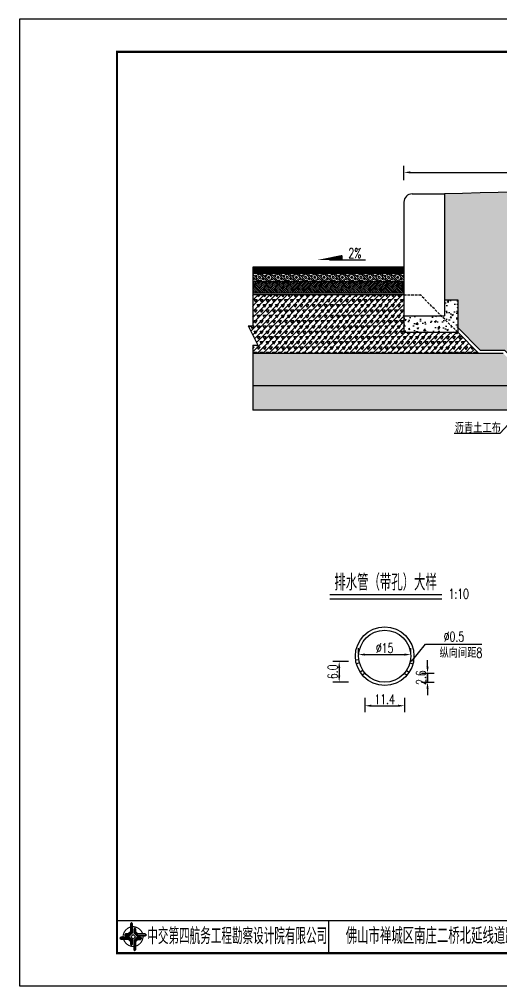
# Model space of a CAD drawing. Extents: x 112 to 952, y -1313 to -990.
# Drawn here: x 111.8 to 259.9, y -1286.8 to -989.8 of the extents above; entities that cross this region are included whole.
import ezdxf
from ezdxf.enums import TextEntityAlignment as Align

# ---------------------------------------------------------------- set-up
doc = ezdxf.new("R2010")
doc.units = 0
doc.header["$LTSCALE"] = 5
doc.header["$PDMODE"] = 32
doc.header["$PDSIZE"] = 0.3
doc.linetypes.add('DASHED', pattern=[0.75, 0.5, -0.25])
doc.linetypes.add('HIDDEN2', pattern=[4.7625, 3.175, -1.5875])
doc.layers.get('0').update_dxf_attribs({"linetype": 'CONTINUOUS'})
doc.layers.get('Defpoints').update_dxf_attribs({"linetype": 'CONTINUOUS'})
for name, color, linetype in [('YOLLOW', 2, 'CONTINUOUS'), ('图框', 7, 'CONTINUOUS'), ('尺寸', 2, 'CONTINUOUS'), ('尺寸标注', 2, 'CONTINUOUS'), ('文字', 7, 'CONTINUOUS'), ('结构', 2, 'CONTINUOUS'), ('表格', 7, 'CONTINUOUS'), ('路缘石现浇底座', 7, 'CONTINUOUS')]:
    doc.layers.add(name, color=color, linetype=linetype)
doc.layers.add('标注', color=4, linetype='CONTINUOUS', lineweight=15)
doc.styles.get("Standard").update_dxf_attribs({"font": 'simplex1.shx', "width": 0.7, "bigfont": 'hztxt.shx'})
doc.dimstyles.new('比例1：200', dxfattribs={"dimtxt": 3, "dimasz": 2, "dimexe": 2, "dimexo": 1, "dimgap": 0.5, "dimtad": 1, "dimlfac": 20, "dimzin": 13, "dimdsep": 46, "dimtxsty": 'Standard', "dimcen": -0.09, "dimclrd": 256, "dimclre": 256, "dimclrt": 7, "dimaunit": 1, "dimadec": 0, "dimazin": 2, "dimtfac": 0.0005, "dimtix": 1, "dimtmove": 2, "dimatfit": 3, "dimfxl": 0, "dimtolj": 1, "dimtzin": 13, "dimarcsym": 0})

# ---------------------------------------------------------------- blocks, each defined once
blk = doc.blocks.new('DIM')
blk.add_lwpolyline([(-1, -0.1, 0.2, 0, 0), (0, 0, 0, 0, 0)], format="xyseb")
blk = doc.blocks.new('*D6')
at = {"layer": 'Defpoints', "color": 0}
for p in [(234.3, -1190.75), (234.3, -1193.56), (237.17, -1193.56)]:
    blk.add_point(p, dxfattribs=at)
at = {"layer": '标注', "lineweight": -2}
for p, q in [((237.17, -1188.75), (237.17, -1186.75)), ((235.3, -1190.75), (239.17, -1190.75)), ((237.17, -1190.75), (237.17, -1193.56)), ((235.3, -1193.56), (239.17, -1193.56)), ((237.17, -1195.56), (237.17, -1197.56))]:
    blk.add_line(p, q, dxfattribs=at)
at = {"layer": '标注'}
for points in [[(236.83, -1188.75), (237.5, -1188.75), (237.17, -1190.75)], [(236.83, -1195.56), (237.5, -1195.56), (237.17, -1193.56)]]:
    blk.add_solid(points, dxfattribs=at)
at = {"layer": '标注', "color": 7, "insert": (235.17, -1192.15), "char_height": 3, "attachment_point": 5, "rotation": 90}
blk.add_mtext('\\A1;2.6', dxfattribs=at)
blk = doc.blocks.new('*D7')
at = {"layer": 'Defpoints', "color": 0}
for p in [(217.92, -1197.37), (230.1, -1197.37), (230.1, -1200.79)]:
    blk.add_point(p, dxfattribs=at)
at = {"layer": '标注', "lineweight": -2}
for p, q in [((217.92, -1198.37), (217.92, -1202.79)), ((230.1, -1198.37), (230.1, -1202.79)), ((219.92, -1200.79), (228.1, -1200.79))]:
    blk.add_line(p, q, dxfattribs=at)
at = {"layer": '标注'}
for points in [[(219.92, -1200.46), (219.92, -1201.13), (217.92, -1200.79)], [(228.1, -1200.46), (228.1, -1201.13), (230.1, -1200.79)]]:
    blk.add_solid(points, dxfattribs=at)
at = {"layer": '标注', "color": 7, "insert": (224.01, -1198.79), "char_height": 3, "attachment_point": 5}
blk.add_mtext('\\A1;11.4', dxfattribs=at)
blk = doc.blocks.new('*D8')
at = {"layer": 'Defpoints', "color": 0}
for p in [(213.85, -1187.16), (210.04, -1193.56), (213.85, -1193.56)]:
    blk.add_point(p, dxfattribs=at)
at = {"layer": '标注', "lineweight": -2}
for p, q in [((212.85, -1187.16), (208.04, -1187.16)), ((210.04, -1189.16), (210.04, -1191.56)), ((212.85, -1193.56), (208.04, -1193.56))]:
    blk.add_line(p, q, dxfattribs=at)
at = {"layer": '标注'}
for points in [[(209.7, -1189.16), (210.37, -1189.16), (210.04, -1187.16)], [(209.7, -1191.56), (210.37, -1191.56), (210.04, -1193.56)]]:
    blk.add_solid(points, dxfattribs=at)
at = {"layer": '标注', "color": 7, "insert": (208.04, -1190.36), "char_height": 3, "attachment_point": 5, "rotation": 90}
blk.add_mtext('\\A1;6.0', dxfattribs=at)
blk = doc.blocks.new('*D9')
at = {"layer": 'Defpoints', "color": 0}
for p in [(216.01, -1185.36), (232.01, -1185.07), (232.01, -1185.76)]:
    blk.add_point(p, dxfattribs=at)
at = {"layer": '标注', "lineweight": -2}
for p, q in [((216.01, -1185.07), (216.01, -1183.07)), ((232.01, -1185.07), (232.01, -1183.07)), ((218.01, -1185.07), (230.01, -1185.07))]:
    blk.add_line(p, q, dxfattribs=at)
at = {"layer": '标注'}
for points in [[(218.01, -1184.73), (218.01, -1185.4), (216.01, -1185.07)], [(230.01, -1184.73), (230.01, -1185.4), (232.01, -1185.07)]]:
    blk.add_solid(points, dxfattribs=at)
at = {"layer": '标注', "color": 7, "insert": (224.01, -1183.07), "char_height": 3, "attachment_point": 5}
blk.add_mtext('\\A1;∅15', dxfattribs=at)
blk = doc.blocks.new('*D14')
at = {"layer": 'Defpoints', "color": 0}
for p in [(429.93, -1036.87), (229.93, -1040.23), (429.93, -1040.23)]:
    blk.add_point(p, dxfattribs=at)
at = {"layer": '标注', "lineweight": -2}
for p, q in [((229.93, -1039.23), (229.93, -1034.87)), ((429.93, -1039.23), (429.93, -1034.87)), ((231.93, -1036.87), (427.93, -1036.87))]:
    blk.add_line(p, q, dxfattribs=at)
at = {"layer": '标注'}
for points in [[(231.93, -1036.53), (231.93, -1037.2), (229.93, -1036.87)], [(427.93, -1036.53), (427.93, -1037.2), (429.93, -1036.87)]]:
    blk.add_solid(points, dxfattribs=at)
at = {"layer": '标注', "color": 7, "insert": (329.93, -1034.87), "char_height": 3, "attachment_point": 5}
blk.add_mtext('\\A1;400', dxfattribs=at)
blk = doc.blocks.new('tb')
at = {"lineweight": -3}
h = blk.add_hatch(color=256, dxfattribs=at)
h.paths.add_polyline_path([(-1.23, -0.13), (-3.78, -0.14), (-4.14, -0.41), (-1.4, -0.44), (-0.56, -1.24), (-0.54, -2.62), (-0.27, -2.2), (-0.26, -1.06)])
h.paths.add_polyline_path([(0.13, -1.08), (0.14, -3.86), (0.41, -4.26), (0.44, -1.24), (1.25, -0.43), (2.66, -0.43), (2.26, -0.16), (1.07, -0.15)])
h.paths.add_polyline_path([(1.08, 0.3), (3.62, 0.3), (4.02, 0.56), (1.25, 0.57), (0.43, 1.39), (0.43, 2.8), (0.16, 2.41), (0.15, 1.24)])
h.paths.add_polyline_path([(-0.28, 1.21), (-0.28, 3.99), (-0.56, 4.39), (-0.57, 1.41), (-1.38, 0.6), (-2.74, 0.56), (-2.33, 0.3), (-1.2, 0.29)])
for p, q in [((-0.56, 4.39), (-0.57, 1.41)), ((-1.38, 0.6), (-2.74, 0.56)), ((-0.57, 1.41), (-1.38, 0.6)), ((0.43, 2.8), (0.43, 1.39)), ((0.43, 1.39), (1.25, 0.57)), ((1.25, 0.57), (4.02, 0.56)), ((-4.14, -0.41), (-1.4, -0.44)), ((-1.4, -0.44), (-0.56, -1.24)), ((-0.56, -1.24), (-0.54, -2.62)), ((0.41, -4.26), (0.44, -1.24)), ((0.44, -1.24), (1.25, -0.43)), ((1.25, -0.43), (2.66, -0.43))]:
    blk.add_line(p, q, dxfattribs=at)
at = {"lineweight": -3, "const_width": 0.35, "flags": 128}
for points in [[(-0.9, 3.02, 0.324167), (-3.16, -0.14)], [(2.88, 0.92, 0.324403), (-0.24, 3.15)], [(0.75, -2.86, 0.325418), (3.02, 0.26)], [(-2.98, -0.76, 0.322976), (0.14, -2.98)]]:
    blk.add_lwpolyline(points, format="xyb", dxfattribs=at)
at = {"lineweight": -3, "flags": 128}
for points in [[(-0.9, 3.99), (-0.9, 1.58), (-1.53, 0.91), (-2.34, 0.91), (-2.74, 0.56), (-2.33, 0.3), (-1.2, 0.29), (-0.28, 1.21), (-0.28, 3.99), (-0.56, 4.39)], [(-0.04, 0.77), (0.68, 0.04), (-0.04, -0.69), (-0.77, 0.05)], [(3.62, 0.92), (1.43, 0.92), (0.77, 1.54), (0.77, 2.38), (0.43, 2.8), (0.16, 2.41), (0.15, 1.24), (1.08, 0.3), (3.62, 0.3), (4.02, 0.56)], [(-3.73, -0.76), (-1.54, -0.76), (-0.89, -1.39), (-0.89, -2.21), (-0.54, -2.62), (-0.27, -2.2), (-0.26, -1.06), (-1.23, -0.13), (-3.78, -0.14), (-4.14, -0.41)], [(0.75, -3.85), (0.75, -1.43), (1.4, -0.78), (2.26, -0.78), (2.66, -0.43), (2.26, -0.16), (1.07, -0.15), (0.13, -1.08), (0.14, -3.86), (0.41, -4.26)]]:
    blk.add_lwpolyline(points, close=True, dxfattribs=at)

msp = doc.modelspace()

# ---------------------------------------------------------------- hatches: boundary and pattern name
at = {"layer": '尺寸', "linetype": 'Continuous'}
h = msp.add_hatch(dxfattribs=at)
h.set_pattern_fill('ACAD_ISO07W100', color=256, scale=0.4, style=0)
h.set_pattern_definition([(0, (-1175.3426, -1305.666), (0, 2), [0.2, -1.2])])
h.paths.add_polyline_path([(242.42579, -1043.49311), (242.42579, -1075.99312), (246.42579, -1075.99312), (246.42579, -1084.5789), (253.34, -1091.49311), (260.84, -1091.49311), (261.84, -1092.49311), (329.92579, -1092.49311), (329.92579, -1042.15734, 0.007632544)])
h.paths.add_polyline_path([(398.01157, -1092.49311), (399.01157, -1091.49311), (406.51157, -1091.49311), (413.42578, -1084.5789), (413.42578, -1075.99312), (417.42578, -1075.99312), (417.42578, -1043.49311, 0.007632544), (329.92579, -1042.15734), (329.92579, -1092.49311)])
h.paths.add_polyline_path([(313.17975, -1067.26345), (322.527, -1067.26345), (322.527, -1062.83431), (313.17975, -1062.83431)], flags=24)
h.paths.add_polyline_path([(331.87458, -1043.69856), (331.87458, -1041.95189), (334.87458, -1041.95189), (334.87458, -1043.69856)], flags=9)
h.paths.add_polyline_path([(396.95248, -1069.85131), (404.40523, -1069.85131), (404.40523, -1065.35131), (396.95248, -1065.35131)], flags=24)
h = msp.add_hatch(dxfattribs=at)
h.set_pattern_fill('ANSI31', color=256, scale=2, style=0)
h.set_pattern_definition([(45, (-1200.34258, -1305.666), (-0.176776695, 0.176776695), [])])
h.paths.add_polyline_path([(229.92579, -1065.99311), (183.55152, -1065.99311), (183.55152, -1067.99311), (229.92579, -1067.99311)])
h = msp.add_hatch(dxfattribs=at)
h.set_pattern_fill('BOX', color=256, scale=2, angle=45, style=0)
h.set_pattern_definition([(135, (-1200.3426, -1305.666), (-1.4142136, -1.4142136), []), (135, (-1199.989, -1305.3124), (-1.4142136, -1.4142136), []), (45, (-1200.3426, -1305.666), (-1.4142136, 1.4142136), [-0.5, 0.5]), (45, (-1200.6961, -1305.3124), (-1.4142136, 1.4142136), [-0.5, 0.5]), (45, (-1201.0497, -1304.9589), (-1.4142136, 1.4142136), [0.5, -0.5]), (45, (-1201.4032, -1304.6053), (-1.4142136, 1.4142136), [0.5, -0.5]), (135, (-1199.6355, -1304.9589), (-1.4142136, -1.4142136), [0.5, -0.5]), (135, (-1199.282, -1304.6053), (-1.4142136, -1.4142136), [0.5, -0.5])])
h.paths.add_polyline_path([(229.92579, -1067.99311), (183.55152, -1067.99311), (183.55152, -1070.49311), (229.92579, -1070.49311)])
h = msp.add_hatch(dxfattribs=at)
h.set_pattern_fill('AR-PARQ1', color=256, scale=0.2, angle=45, style=0)
h.set_pattern_definition([(135, (-1200.3426, -1305.666), (-3.3941125, 2e-16), [2.4, -2.4]), (135, (-1200.0597, -1305.3832), (-3.3941125, 2e-16), [2.4, -2.4]), (135, (-1199.777, -1305.1003), (-3.3941125, 2e-16), [2.4, -2.4]), (135, (-1199.494, -1304.8175), (-3.3941125, 2e-16), [2.4, -2.4]), (135, (-1199.2112, -1304.5346), (-3.3941125, 2e-16), [2.4, -2.4]), (135, (-1198.9284, -1304.2518), (-3.3941125, 2e-16), [2.4, -2.4]), (135, (-1198.6455, -1303.969), (-3.3941125, 2e-16), [2.4, -2.4]), (45, (-1202.0396, -1303.969), (3.3941125, -2e-16), [2.4, -2.4]), (45, (-1202.3225, -1303.686), (3.3941125, -2e-16), [2.4, -2.4]), (45, (-1202.6053, -1303.4033), (3.3941125, -2e-16), [2.4, -2.4]), (45, (-1202.8882, -1303.1204), (3.3941125, -2e-16), [2.4, -2.4]), (45, (-1203.171, -1302.8376), (3.3941125, -2e-16), [2.4, -2.4]), (45, (-1203.4538, -1302.5547), (3.3941125, -2e-16), [2.4, -2.4]), (45, (-1203.7367, -1302.272), (3.3941125, -2e-16), [2.4, -2.4])])
h.paths.add_polyline_path([(229.92579, -1070.49311), (183.55152, -1070.49311), (183.55152, -1073.99311), (229.92579, -1073.99311)])
h = msp.add_hatch(dxfattribs=at)
h.set_pattern_fill('TRIANG', color=256, scale=5, style=0)
h.set_pattern_definition([(60, (-1200.3426, -1305.666), (-0.9375, 1.6237976), [0.9375, -0.9375]), (120, (-1200.3426, -1305.666), (-1.875, 1e-09), [0.9375, -0.9375]), (0, (-1200.8113, -1304.8541), (0.9375, 1.6237976), [0.9375, -0.9375])])
h.paths.add_polyline_path([(229.92579, -1080.99312), (229.92579, -1074.49311), (183.55152, -1074.49311), (183.55152, -1083.99311), (182.05152, -1083.99311), (185.05152, -1089.99311), (183.55152, -1089.99311), (183.55152, -1092.49311), (252.92579, -1092.49311), (246.42579, -1085.99312), (229.92579, -1085.99312)])
h = msp.add_hatch(dxfattribs=at)
h.set_pattern_fill('ANSI31', color=256, scale=10, style=0)
h.set_pattern_definition([(45, (-1200.3426, -1305.666), (-0.8838835, 0.8838835), [])])
h.paths.add_polyline_path([(229.92579, -1080.99312), (229.92579, -1074.49311), (183.55152, -1074.49311), (183.55152, -1083.99311), (182.05152, -1083.99311), (185.05152, -1089.99311), (183.55152, -1089.99311), (183.55152, -1092.49311), (252.92579, -1092.49311), (246.42579, -1085.99312), (229.92579, -1085.99312)])
at = {"layer": '尺寸标注', "linetype": 'Continuous'}
h = msp.add_hatch(dxfattribs=at)
h.set_pattern_fill('AR-CONC', color=256, scale=0.5, style=0)
h.set_pattern_definition([(50, (-1200.3426, -1305.666), (3.586301, -0.3137607), [0.375, -4.125]), (355, (-1200.3426, -1305.666), (-0.693757, 3.760961), [0.3, -3.3]), (100.4514, (-1200.0437, -1305.692), (2.892547, 3.447198), [0.318701, -3.505711]), (46.1842, (-1200.3426, -1304.666), (5.336205, -0.827595), [0.5625, -6.1875]), (96.6356, (-1199.898, -1304.735), (4.673314, 4.87059), [0.478051, -5.258565]), (351.1842, (-1200.3426, -1304.666), (4.67331, 4.870593), [0.45, -4.95]), (21, (-1199.8426, -1304.916), (2.984535, -2.0130945), [0.375, -4.125]), (326, (-1199.8426, -1304.916), (1.216577, 3.62575), [0.3, -3.3]), (71.4514, (-1199.594, -1305.0838), (4.201113, 1.6126525), [0.318701, -3.505711]), (37.5, (-1200.3426, -1305.666), (0.0607993, 1.6644693), [0, -3.26, 0, -3.35, 0, -3.3125]), (7.5, (-1200.3426, -1305.666), (1.3153477, 1.9720586), [0, -1.91, 0, -3.185, 0, -1.2625]), (327.5, (-1201.4576, -1305.666), (2.6691122, -0.1127744), [0, -1.25, 0, -3.9, 0, -5.175]), (317.5, (-1201.9576, -1305.666), (2.915931, 0.500525), [0, -1.625, 0, -2.59, 0, -3.675])])
h.paths.add_polyline_path([(260.42579, -1092.49311), (183.55152, -1092.49311), (183.55152, -1102.49311), (270.42579, -1102.49311)])
h = msp.add_hatch(dxfattribs=at)
h.set_pattern_fill('GRAVEL', color=256, scale=5, style=0)
h.set_pattern_definition([(228.0128, (-1196.74258, -1300.666), (-39.99999116, -45.00000671), [0.67268, -66.59544]), (184.9697, (-1197.19258, -1301.166), (60.000005258, 4.999956535), [1.15434, -114.279625]), (132.5104, (-1198.34258, -1301.266), (49.99995359, -55.00004337), [0.81394, -80.58016]), (267.2737, (-1200.29258, -1302.516), (4.99998009, 100.000001475), [1.05119, -104.06779]), (292.8337, (-1200.34258, -1303.566), (-25.000049527, 59.99998206), [1.030775, -102.046865]), (357.2737, (-1199.94258, -1304.516), (-100.000001475, 4.99998009), [1.05119, -104.06779]), (37.6942, (-1198.89258, -1304.566), (-65.000036728, -49.999952026), [1.390145, -137.624245]), (72.2553, (-1197.79258, -1303.716), (35.000053814, 109.999981156), [1.31244, -129.931605]), (121.4296, (-1197.39258, -1302.466), (-40.00004117, 64.999975182), [1.05475, -104.420365]), (175.2364, (-1197.94258, -1301.566), (55.00000473, -4.99995766), [1.20416, -59.003815]), (222.3974, (-1199.14258, -1301.466), (-60.000036755, -54.99996041), [1.55724, -154.166875]), (138.8141, (-1195.34258, -1302.566), (-35.00001473, 29.99998657), [0.531505, -52.61922]), (171.4692, (-1195.74258, -1302.216), (64.999991424, -10.00003955), [1.011185, -100.107555]), (225, (-1196.7426, -1302.066), (-6e-16, -5.0000015), [0.707105, -6.36396]), (203.1986, (-1197.0926, -1301.466), (24.99999865, 10.00000663), [0.38079, -37.698075]), (291.8014, (-1197.4426, -1301.616), (-4.99999955, 15.00000137), [0.538515, -26.38731]), (30.9638, (-1197.2426, -1302.116), (14.9999901, 10.0000124), [0.874645, -28.280115]), (161.5651, (-1196.4926, -1301.666), (10.0000022, -4.999992), [0.632455, -15.178935]), (16.3895, (-1200.34258, -1301.616), (50.00001099, 14.99996355), [0.886, -87.714225]), (70.3462, (-1199.49258, -1301.366), (-19.99997624, -55.00001068), [0.743305, -73.58704]), (293.1986, (-1196.4926, -1300.666), (-10.00000663, 24.99999865), [0.761575, -37.31729]), (343.6105, (-1196.19258, -1301.366), (-50.00001099, 14.99996355), [0.886, -87.714225]), (339.444, (-1200.3426, -1304.716), (-25.00000922, 9.99997998), [0.8544, -41.86562]), (294.7751, (-1199.54258, -1305.016), (-24.99996095, 55.00001711), [0.71589, -70.873215]), (66.8014, (-1196.4426, -1305.666), (10.00000663, 24.99999865), [0.761575, -37.31729]), (17.354, (-1196.14258, -1304.966), (-65.000010095, -19.99997251), [0.838155, -82.97712]), (69.444, (-1198.8926, -1305.666), (-9.99997998, -25.00000922), [0.4272, -42.29282]), (101.3099, (-1196.7426, -1305.666), (-4.99998816, 20.00000376), [0.25495, -25.240145]), (165.9638, (-1196.7926, -1305.416), (15.0000027, -4.9999903), [1.030775, -19.58475]), (186.009, (-1197.79258, -1305.166), (49.999998755, 4.999996587), [0.95525, -94.569615]), (303.6901, (-1197.2426, -1302.566), (-5.0000067, 9.9999978), [0.72111, -17.306645]), (353.1572, (-1196.84258, -1303.166), (84.999996827, -10.00003999), [1.25897, -124.637815]), (60.9454, (-1195.59258, -1303.316), (-20.00000014, -35.00000192), [0.51478, -50.96337]), (90, (-1195.3426, -1302.866), (-5, 5), [0.3, -4.7]), (120.2564, (-1197.89258, -1305.016), (19.99997443, -35.00001228), [0.69462, -68.7676]), (48.0128, (-1198.24258, -1304.416), (39.99999116, 45.00000671), [1.34536, -65.92276]), (0, (-1197.3426, -1303.416), (5, 5), [1.3, -3.7]), (325.3048, (-1196.04258, -1303.416), (-49.999971295, 35.00004305), [0.79057, -78.26637]), (254.0546, (-1195.3926, -1303.866), (-4.99999945, -20.00000063), [0.72801, -35.67254]), (207.646, (-1195.59258, -1304.566), (-94.999979036, -50.000038566), [1.185325, -117.34737]), (175.4261, (-1196.64258, -1305.116), (-65.000002792, 4.999974006), [1.253995, -124.14537])])
h.paths.add_polyline_path([(277.92579, -1102.49311), (272.82974, -1102.49311), (265.90038, -1109.99311), (285.42579, -1109.99311)])
h.paths.add_polyline_path([(272.82974, -1102.49311), (183.55152, -1102.49311), (183.55152, -1109.99311), (265.90038, -1109.99311)])
at = {"layer": '路缘石现浇底座'}
h = msp.add_hatch(dxfattribs=at)
h.set_pattern_fill('AR-CONC', color=2, scale=0.025, style=0)
h.set_pattern_definition([(50, (96.332, -1106.171), (4.55462, -0.39848), [0.47625, -5.23875]), (355, (96.332, -1106.171), (-0.88107, 4.77642), [0.381, -4.191]), (100.451, (96.7116, -1106.2043), (3.67356, 4.37792), [0.40475, -4.45225]), (46.184, (96.332, -1104.901), (6.77698, -1.05106), [0.71437, -7.85813]), (96.6356, (96.897, -1104.989), (5.9351, 6.18564), [0.60712, -6.67837]), (351.184, (96.332, -1104.901), (5.9351, 6.18563), [0.5715, -6.2865]), (21, (96.967, -1105.2186), (3.79037, -2.55664), [0.47625, -5.23875]), (326, (96.967, -1105.2186), (1.54505, 4.6047), [0.381, -4.191]), (71.4514, (97.283, -1105.4317), (5.33541, 2.04807), [0.40475, -4.45225]), (37.5, (96.332, -1106.1711), (0.077215, 2.113876), [0, -4.1402, 0, -4.2545, 0, -4.206875]), (7.5, (96.332, -1106.1711), (1.67049, 2.504514), [0, -2.4257, 0, -4.04495, 0, -1.603375]), (327.5, (94.916, -1106.1711), (3.389765, -0.143219), [0, -1.5875, 0, -4.953, 0, -6.57225]), (317.5, (94.281, -1106.171), (3.70323, 0.63566), [0, -2.06375, 0, -3.2893, 0, -4.66725])])
h.paths.add_polyline_path([(246.42579, -1085.99312), (246.42579, -1075.99312), (242.42579, -1075.99312), (242.42579, -1080.99312), (229.92579, -1080.99312), (229.92579, -1085.99312)])

# ---------------------------------------------------------------- linework, layer by layer
msp.add_lwpolyline([(531.79965, -1286.82642), (531.79965, -989.82642), (111.79965, -989.82642), (111.79965, -1286.82642)], close=True)
at = {"layer": 'YOLLOW'}
for p, q in [((183.55152, -1065.99311), (183.55152, -1083.99311)), ((182.05152, -1083.99311), (183.55152, -1083.99311)), ((182.05152, -1083.99311), (185.05152, -1089.99311)), ((183.55152, -1089.99311), (183.55152, -1109.99311)), ((183.55152, -1089.99311), (185.05152, -1089.99311)), ((259.44398, -1116.9812), (273.75366, -1101.49311)), ((245.37929, -1116.9812), (259.44398, -1116.9812)), ((232.27857, -1187.18017), (236.53082, -1181.88991)), ((236.53082, -1181.88991), (253.84462, -1181.88991)), ((237.16509, -1188.7494), (237.16509, -1186.7494)), ((237.16509, -1193.55897), (237.16509, -1190.7494)), ((237.16509, -1195.55897), (237.16509, -1197.55897))]:
    msp.add_line(p, q, dxfattribs=at)
at = {"layer": 'YOLLOW', "color": 7}
msp.add_line((218.11459, -1063.8257), (207.10255, -1063.8257), dxfattribs=at)
at = {"layer": 'YOLLOW', "color": 7, "linetype": 'HIDDEN2'}
for p, q in [((216.08773, -1186.66618), (215.09735, -1186.80459)), ((216.28763, -1187.6455), (215.32224, -1187.90632)), ((231.73384, -1187.6455), (232.69923, -1187.90632)), ((231.93375, -1186.66618), (232.92412, -1186.80459)), ((217.32338, -1189.94979), (216.48746, -1190.49864)), ((217.92309, -1190.7494), (217.16213, -1191.3982)), ((230.09838, -1190.7494), (230.85934, -1191.3982)), ((230.69809, -1189.94979), (231.53401, -1190.49864))]:
    msp.add_line(p, q, dxfattribs=at)
at = {"layer": 'YOLLOW', "color": 7}
for radius in [9, 8]:
    msp.add_circle((224.01074, -1185.55897), radius, dxfattribs=at)
at = {"layer": '图框'}
for points, const_width in [([(521.79965, -999.82642), (141.79965, -999.82642), (141.79965, -1276.82642), (521.79965, -1276.82642), (521.79965, -999.82642)], 0.7), ([(141.79965, -1266.82642), (521.79965, -1266.82642)], 0.4), ([(206.79965, -1266.82642), (206.79965, -1276.82642)], 0.4)]:
    msp.add_lwpolyline(points, dxfattribs=dict(at, const_width=const_width))
at = {"layer": '尺寸', "color": 1, "linetype": 'Continuous'}
for p, q in [((232.42579, -1043.49311), (242.42579, -1043.49311)), ((242.42579, -1043.49311), (242.42579, -1080.99312)), ((229.92579, -1045.99311), (229.92579, -1080.99312)), ((242.42579, -1075.99312), (246.42579, -1075.99312)), ((246.42579, -1075.99312), (246.42579, -1085.99312)), ((229.92579, -1080.99312), (242.42579, -1080.99312)), ((229.92579, -1080.99312), (229.92579, -1085.99312)), ((229.92579, -1085.99312), (246.42579, -1085.99312))]:
    msp.add_line(p, q, dxfattribs=at)
at = {"layer": '尺寸', "color": 0, "linetype": 'DASHED', "ltscale": 0.3}
for p in [(229.92579, -1074.49311), (246.42579, -1085.99311)]:
    msp.add_line(p, (234.92579, -1074.49311), dxfattribs=at)
at = {"layer": '尺寸', "color": 0, "linetype": 'Continuous'}
msp.add_line((246.42579, -1085.99311), (252.92579, -1092.49311), dxfattribs=at)
at = {"layer": '尺寸', "color": 6, "linetype": 'Continuous'}
msp.add_lwpolyline([(246.42579, -1084.5789), (253.34, -1091.49311), (260.84, -1091.49311), (270.84, -1101.49311), (278.34, -1101.49311), (285.84, -1108.99311), (320.92579, -1108.99311), (320.92579, -1128.99311), (338.92579, -1128.99311), (338.92579, -1108.99311), (374.01157, -1108.99311), (381.51157, -1101.49311), (389.01157, -1101.49311), (399.01157, -1091.49311), (406.51157, -1091.49311), (413.42578, -1084.5789)], dxfattribs=at)
at = {"layer": '尺寸', "color": 3, "linetype": 'Continuous'}
msp.add_arc((329.92579, -3908.67495), 2866.51761, 88.25078364, 91.74921636, dxfattribs=at)
at = {"layer": '尺寸', "color": 1, "linetype": 'Continuous'}
msp.add_arc((232.42579, -1045.99311), 2.5, 90, 180, dxfattribs=at)
at = {"layer": '尺寸标注', "color": 7, "linetype": 'Continuous'}
for p, q in [((229.92579, -1065.99311), (183.55152, -1065.99311)), ((229.92579, -1067.99311), (183.55152, -1067.99311)), ((229.92579, -1070.49311), (183.55152, -1070.49311)), ((229.92579, -1073.99311), (183.55152, -1073.99311)), ((229.92579, -1074.49311), (183.55152, -1074.49311)), ((260.42579, -1092.49311), (183.55152, -1092.49311)), ((277.92579, -1102.49311), (183.55152, -1102.49311)), ((319.92579, -1109.99311), (183.55152, -1109.99311))]:
    msp.add_line(p, q, dxfattribs=at)
at = {"layer": '结构', "color": 0}
msp.add_line((207.11774, -1167.91084), (241.60877, -1167.91084), dxfattribs=at)
at = {"layer": '结构', "color": 0, "const_width": 0.4}
msp.add_lwpolyline([(207.11774, -1166.66084), (241.60877, -1166.66084)], dxfattribs=at)

# ---------------------------------------------------------------- block references
at = {"layer": 'YOLLOW', "color": 7, "xscale": 8, "yscale": 8, "zscale": 8, "rotation": 180}
msp.add_blockref('DIM', (203.10255, -1063.8257), dxfattribs=at)
at = {"layer": '图框', "lineweight": -3}
msp.add_blockref('tb', (146.79538, -1271.82108), dxfattribs=at)

# ---------------------------------------------------------------- texts
at = {"layer": '图框'}
for s, width, p in [('中交第四航务工程勘察设计院有限公司', 0.65, (178.73049, -1271.57798)), ('佛山市禅城区南庄二桥北延线道路工程', 0.7, (241.79965, -1271.51172))]:
    msp.add_text(s, height=5, dxfattribs=dict(at, width=width)).set_placement(p, align=Align.MIDDLE_CENTER)
at = {"layer": '文字', "width": 0.7}
msp.add_text('排水管（带孔）大样', height=5, dxfattribs=at).set_placement((224.2901, -1162.61677), align=Align.MIDDLE)
at = {"layer": '表格', "color": 7, "width": 0.7}
msp.add_text('沥青土工布', height=3, dxfattribs=at).set_placement((252.61229, -1115.1798), align=Align.MIDDLE)
msp.add_text('纵向间距8', height=3, dxfattribs=at).set_placement((240.85152, -1186.02865))
at = {"layer": '表格', "color": 7, "char_height": 3, "attachment_point": 5}
for s, insert in [('2%', (214.85749, -1061.70183)), ('1:10', (246.74377, -1166.41084)), ('∅0.5', (245.27607, -1179.54845))]:
    msp.add_mtext(s, dxfattribs=dict(at, insert=insert))

# ---------------------------------------------------------------- dimensions: what is measured, and where the dimension line sits
at = {"layer": '标注'}
for base, p1, p2, text, picture, middle in [((429.92579, -1036.86833), (229.92579, -1040.22936), (429.92579, -1040.22936), '400', '*D14', (329.92579, -1034.86833)), ((232.00815, -1185.06732), (216.01332, -1185.35558), (232.00815, -1185.76236), '∅15', '*D9', (224.01074, -1183.06732)), ((230.09838, -1200.79294), (217.92309, -1197.3696), (230.09838, -1197.3696), '11.4', '*D7', (224.01074, -1198.79294))]:
    dim = msp.add_linear_dim(base=base, p1=p1, p2=p2, text=text, dimstyle='比例1：200', override={"dimtxsty": 'Standard'}, dxfattribs=at)
    dim.commit()
    dim.dimension.update_dxf_attribs({"geometry": picture, "text_midpoint": middle})
for base, p1, p2, text, picture, middle in [((210.03512, -1193.55897), (213.8494, -1187.15897), (213.8494, -1193.55897), '6.0', '*D8', (208.03512, -1190.35897)), ((237.16509, -1193.55897), (234.30283, -1190.7494), (234.30283, -1193.55897), '2.6', '*D6', (235.16509, -1192.15418))]:
    dim = msp.add_linear_dim(base=base, p1=p1, p2=p2, angle=90, text=text, dimstyle='比例1：200', override={"dimtxsty": 'Standard'}, dxfattribs=at)
    dim.commit()
    dim.dimension.update_dxf_attribs({"geometry": picture, "text_midpoint": middle})

doc.saveas('drawing.dxf')
